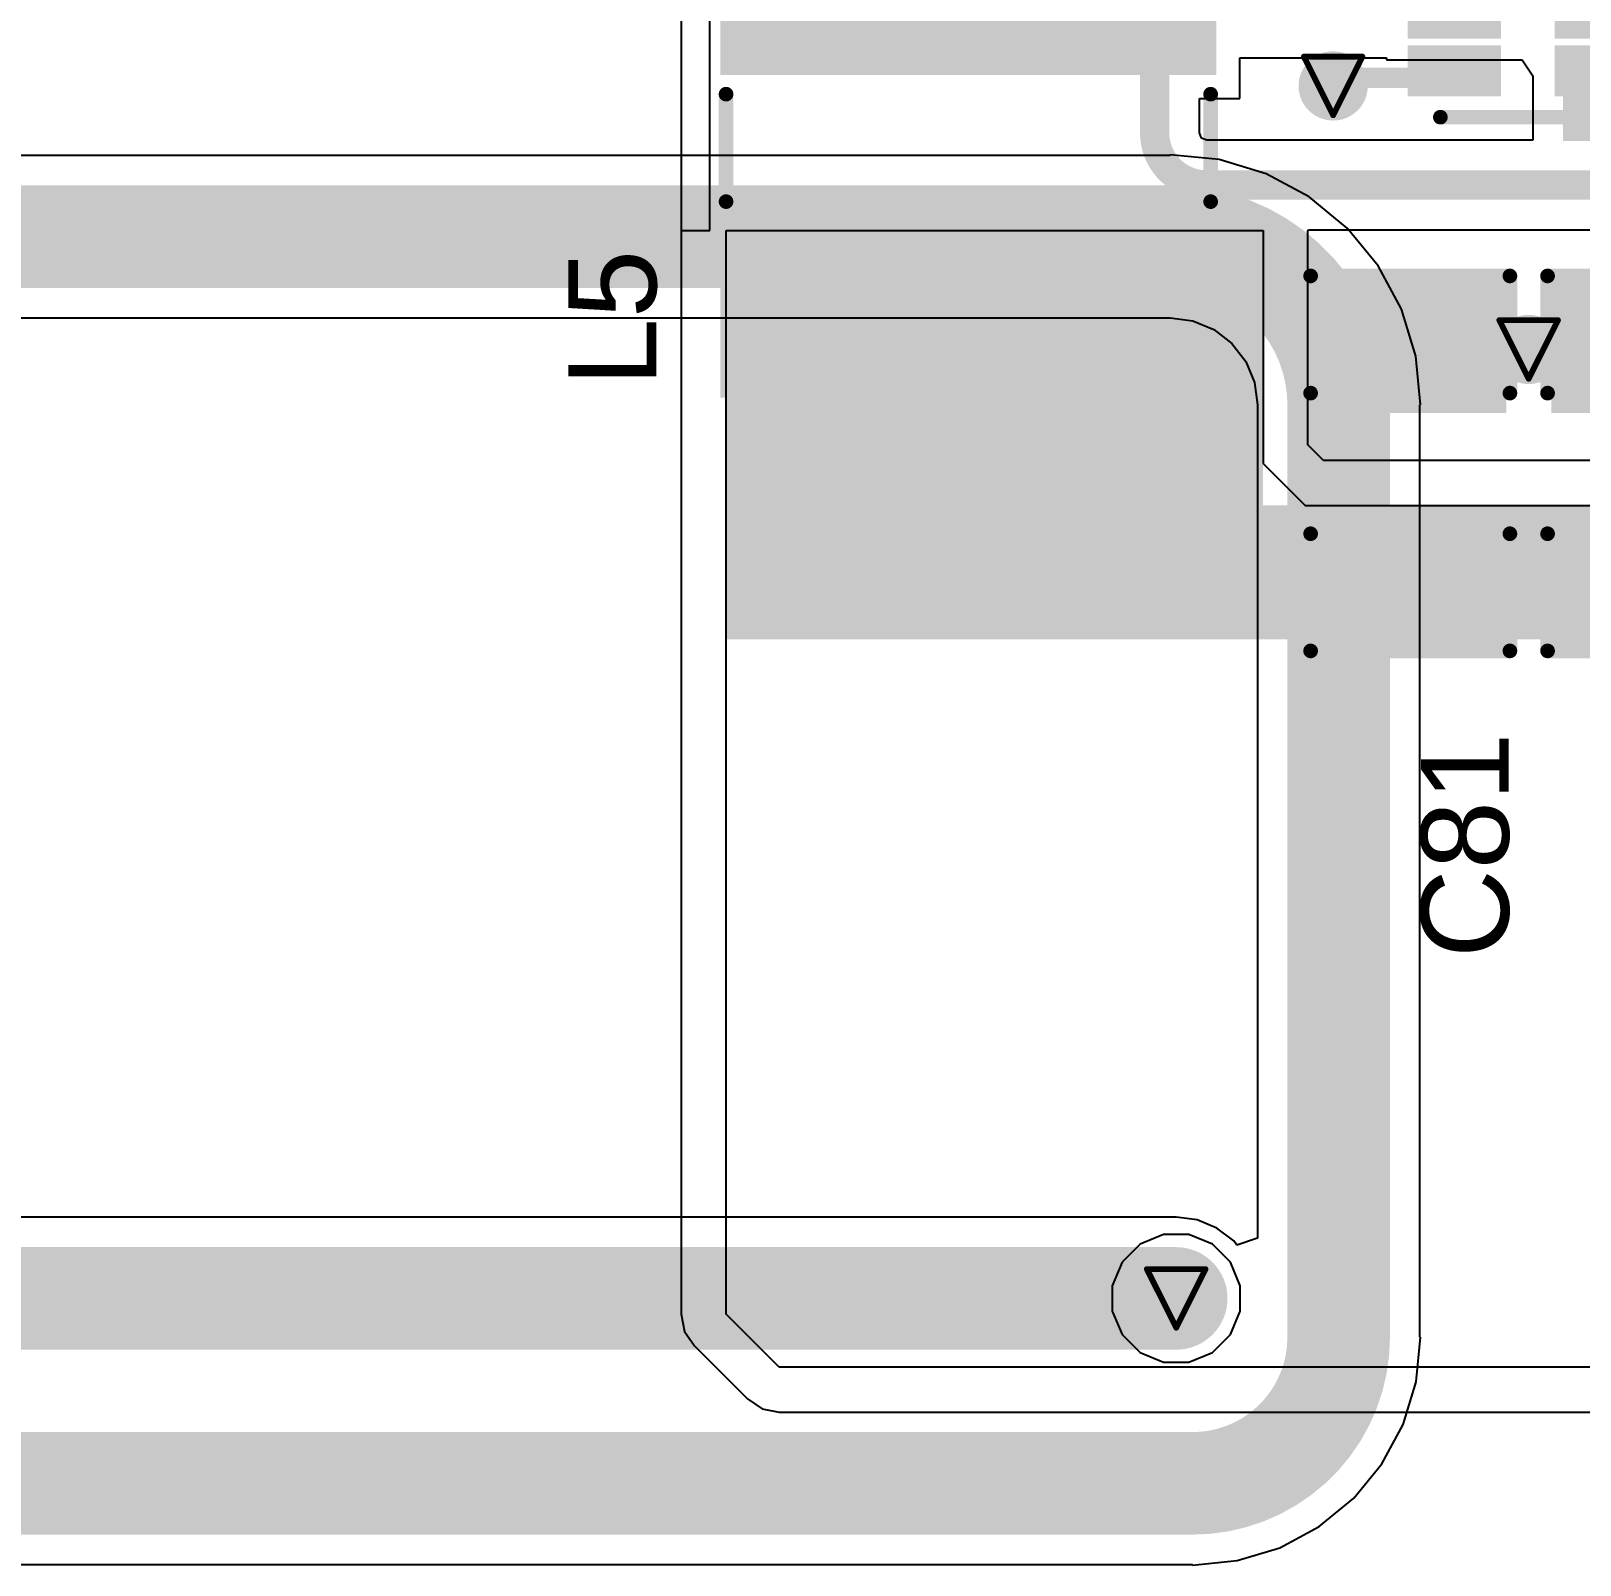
# Model space of a CAD drawing. Header units: inches. Extents: x 0 to 12.2, y 0 to 7.
# Drawn here: x 1.798 to 2.327, y 3.777 to 4.301 of the extents above; entities that cross this region are included whole.
import ezdxf

# ---------------------------------------------------------------- set-up
doc = ezdxf.new("R2010")
doc.units = ezdxf.units.IN
doc.header["$MEASUREMENT"] = 0
for name, color, linetype in [('Bottom Layer', 5, 'Continuous'), ('Drill Drawing', 1, 'Continuous'), ('Layer 1', 16, 'Continuous'), ('Layer 2', 76, 'Continuous'), ('Top Layer', 1, 'Continuous'), ('Top Overlay', 2, 'Continuous'), ('Top Paste', 8, 'Continuous'), ('Top Solder', 216, 'Continuous'), ('Via Holes', 16, 'Continuous')]:
    doc.layers.add(name, color=color, linetype=linetype)
doc.styles.add('Arial', font='', dxfattribs={"height": 0.2})
doc.styles.get('Arial').set_extended_font_data('Arial')

# ---------------------------------------------------------------- blocks, each defined once
blk = doc.blocks.new('SOT_563_11')
at = {"layer": 'Top Layer'}
for points in [[(-0.01193, 0.02559), (-0.01193, 0.01378), (-0.03831, 0.01378), (-0.03831, 0.02559)], [(0.03831, 0.02559), (0.03831, 0.01378), (0.01193, 0.01378), (0.01193, 0.02559)], [(-0.01193, 0.00591), (-0.01193, -0.00591), (-0.03831, -0.00591), (-0.03831, 0.00591)], [(0.03831, 0.00591), (0.03831, -0.00591), (0.01193, -0.00591), (0.01193, 0.00591)], [(-0.01193, -0.01378), (-0.01193, -0.02559), (-0.03831, -0.02559), (-0.03831, -0.01378)], [(0.03831, -0.01378), (0.03831, -0.02559), (0.01193, -0.02559), (0.01193, -0.01378)]]:
    blk.add_hatch(color=1, dxfattribs=at).paths.add_polyline_path(points)
at = {"layer": 'Top Paste'}
for points in [[(-0.01193, 0.02559), (-0.01193, 0.01378), (-0.03831, 0.01378), (-0.03831, 0.02559)], [(0.03831, 0.02559), (0.03831, 0.01378), (0.01193, 0.01378), (0.01193, 0.02559)], [(-0.01193, 0.00591), (-0.01193, -0.00591), (-0.03831, -0.00591), (-0.03831, 0.00591)], [(0.03831, 0.00591), (0.03831, -0.00591), (0.01193, -0.00591), (0.01193, 0.00591)], [(-0.01193, -0.01378), (-0.01193, -0.02559), (-0.03831, -0.02559), (-0.03831, -0.01378)], [(0.03831, -0.01378), (0.03831, -0.02559), (0.01193, -0.02559), (0.01193, -0.01378)]]:
    blk.add_hatch(color=8, dxfattribs=at).paths.add_polyline_path(points)
at = {"layer": 'Top Solder'}
for points in [[(-0.00917, 0.02835), (-0.00917, 0.01102), (-0.04106, 0.01102), (-0.04106, 0.02835)], [(0.04106, 0.02835), (0.04106, 0.01102), (0.00917, 0.01102), (0.00917, 0.02835)], [(-0.00917, 0.00866), (-0.00917, -0.00866), (-0.04106, -0.00866), (-0.04106, 0.00866)], [(0.04106, 0.00866), (0.04106, -0.00866), (0.00917, -0.00866), (0.00917, 0.00866)], [(-0.00917, -0.01102), (-0.00917, -0.02835), (-0.04106, -0.02835), (-0.04106, -0.01102)], [(0.04106, -0.01102), (0.04106, -0.02835), (0.00917, -0.02835), (0.00917, -0.01102)]]:
    blk.add_hatch(color=216, dxfattribs=at).paths.add_polyline_path(points)
at = {"layer": 'Top Overlay'}
for points in [[(-0.02987, 0.0355, 0.005, 0.005, 0), (0.02918, 0.0355, 0.005, 0.005, 0)], [(-0.04804, 0.01595, 0.00787, 0.00787, 0), (-0.04804, 0.02595, 0.00787, 0.00787, 0)], [(-0.04804, 0.02595, 0.00787, 0.00787, 0), (-0.04304, 0.02095, 0.00787, 0.00787, 0)], [(-0.04804, 0.01595, 0.00787, 0.00787, 0), (-0.04304, 0.02095, 0.00787, 0.00787, 0)], [(-0.02987, -0.0355, 0.005, 0.005, 0), (0.02918, -0.0355, 0.005, 0.005, 0)]]:
    blk.add_lwpolyline(points, format="xyseb", dxfattribs=at)
for points in [[(-0.03112, 0.0355, 0.0025, 0.0025, 1), (-0.02862, 0.0355, 0.0025, 0.0025, 1)], [(0.02793, 0.0355, 0.0025, 0.0025, 1), (0.03043, 0.0355, 0.0025, 0.0025, 1)], [(-0.05001, 0.02595, 0.00394, 0.00394, 1), (-0.04607, 0.02595, 0.00394, 0.00394, 1)], [(-0.05001, 0.02595, 0.00394, 0.00394, 1), (-0.04607, 0.02595, 0.00394, 0.00394, 1)], [(-0.04501, 0.02095, 0.00394, 0.00394, 1), (-0.04107, 0.02095, 0.00394, 0.00394, 1)], [(-0.04501, 0.02095, 0.00394, 0.00394, 1), (-0.04107, 0.02095, 0.00394, 0.00394, 1)], [(-0.05001, 0.01595, 0.00394, 0.00394, 1), (-0.04607, 0.01595, 0.00394, 0.00394, 1)], [(-0.05001, 0.01595, 0.00394, 0.00394, 1), (-0.04607, 0.01595, 0.00394, 0.00394, 1)], [(-0.03112, -0.0355, 0.0025, 0.0025, 1), (-0.02862, -0.0355, 0.0025, 0.0025, 1)], [(0.02793, -0.0355, 0.0025, 0.0025, 1), (0.03043, -0.0355, 0.0025, 0.0025, 1)]]:
    blk.add_lwpolyline(points, format="xyseb", close=True, dxfattribs=at)
blk = doc.blocks.new('SRN4018_4R7M_184')
at = {"layer": 'Top Layer'}
for points in [[(-0.082677, 0.082677), (-0.027559, 0.082677), (-0.027559, -0.082677), (-0.082677, -0.082677)], [(0.082677, -0.082677), (0.027559, -0.082677), (0.027559, 0.082677), (0.082677, 0.082677)]]:
    blk.add_hatch(color=1, dxfattribs=at).paths.add_polyline_path(points)
at = {"layer": 'Top Paste'}
for points in [[(-0.082677, 0.082677), (-0.027559, 0.082677), (-0.027559, -0.082677), (-0.082677, -0.082677)], [(0.082677, -0.082677), (0.027559, -0.082677), (0.027559, 0.082677), (0.082677, 0.082677)]]:
    blk.add_hatch(color=8, dxfattribs=at).paths.add_polyline_path(points)
at = {"layer": 'Top Solder'}
for points in [[(-0.084646, 0.084646), (-0.02559, 0.084646), (-0.02559, -0.084646), (-0.084646, -0.084646)], [(0.084646, -0.084646), (0.02559, -0.084646), (0.02559, 0.084646), (0.084646, 0.084646)]]:
    blk.add_hatch(color=216, dxfattribs=at).paths.add_polyline_path(points)
at = {"layer": 'Top Overlay'}
for points in [[(0.017677, 0.082677, 0.005, 0.005, 0), (-0.019, 0.082677, 0.005, 0.005, 0)], [(0.017677, -0.082677, 0.005, 0.005, 0), (-0.019, -0.082677, 0.005, 0.005, 0)]]:
    blk.add_lwpolyline(points, format="xyseb", dxfattribs=at)
for points in [[(-0.02025, 0.082677, 0.0025, 0.0025, 1), (-0.01775, 0.082677, 0.0025, 0.0025, 1)], [(0.016427, 0.082677, 0.0025, 0.0025, 1), (0.018927, 0.082677, 0.0025, 0.0025, 1)], [(-0.02025, -0.082677, 0.0025, 0.0025, 1), (-0.01775, -0.082677, 0.0025, 0.0025, 1)], [(0.016427, -0.082677, 0.0025, 0.0025, 1), (0.018927, -0.082677, 0.0025, 0.0025, 1)]]:
    blk.add_lwpolyline(points, format="xyseb", close=True, dxfattribs=at)
blk = doc.blocks.new('C___0805_274')
at = {"layer": 'Top Layer'}
for points in [[(-0.06, 0.03), (-0.02, 0.03), (-0.02, -0.03), (-0.06, -0.03)], [(0.02, 0.03), (0.06, 0.03), (0.06, -0.03), (0.02, -0.03)]]:
    blk.add_hatch(color=1, dxfattribs=at).paths.add_polyline_path(points)
at = {"layer": 'Top Paste'}
for points in [[(-0.06, 0.03), (-0.02, 0.03), (-0.02, -0.03), (-0.06, -0.03)], [(0.02, 0.03), (0.06, 0.03), (0.06, -0.03), (0.02, -0.03)]]:
    blk.add_hatch(color=8, dxfattribs=at).paths.add_polyline_path(points)
at = {"layer": 'Top Solder'}
for points in [[(-0.06276, 0.03276), (-0.01724, 0.03276), (-0.01724, -0.03276), (-0.06276, -0.03276)], [(0.01724, 0.03276), (0.06276, 0.03276), (0.06276, -0.03276), (0.01724, -0.03276)]]:
    blk.add_hatch(color=216, dxfattribs=at).paths.add_polyline_path(points)
at = {"layer": 'Top Overlay'}
for points in [[(-0.024, 0.034, 0.005, 0.005, 0), (-0.064, 0.034, 0.005, 0.005, 0)], [(-0.064, -0.034, 0.005, 0.005, 0), (-0.064, 0.034, 0.005, 0.005, 0)], [(0.064, 0.034, 0.005, 0.005, 0), (0.024, 0.034, 0.005, 0.005, 0)], [(0.064, -0.034, 0.005, 0.005, 0), (0.064, 0.034, 0.005, 0.005, 0)], [(-0.024, -0.034, 0.005, 0.005, 0), (-0.064, -0.034, 0.005, 0.005, 0)], [(0.064, -0.034, 0.005, 0.005, 0), (0.024, -0.034, 0.005, 0.005, 0)]]:
    blk.add_lwpolyline(points, format="xyseb", dxfattribs=at)
for points in [[(-0.06525, 0.034, 0.0025, 0.0025, 1), (-0.06275, 0.034, 0.0025, 0.0025, 1)], [(-0.06525, 0.034, 0.0025, 0.0025, 1), (-0.06275, 0.034, 0.0025, 0.0025, 1)], [(-0.02525, 0.034, 0.0025, 0.0025, 1), (-0.02275, 0.034, 0.0025, 0.0025, 1)], [(0.02275, 0.034, 0.0025, 0.0025, 1), (0.02525, 0.034, 0.0025, 0.0025, 1)], [(0.06275, 0.034, 0.0025, 0.0025, 1), (0.06525, 0.034, 0.0025, 0.0025, 1)], [(0.06275, 0.034, 0.0025, 0.0025, 1), (0.06525, 0.034, 0.0025, 0.0025, 1)], [(-0.06525, -0.034, 0.0025, 0.0025, 1), (-0.06275, -0.034, 0.0025, 0.0025, 1)], [(-0.06525, -0.034, 0.0025, 0.0025, 1), (-0.06275, -0.034, 0.0025, 0.0025, 1)], [(-0.02525, -0.034, 0.0025, 0.0025, 1), (-0.02275, -0.034, 0.0025, 0.0025, 1)], [(0.02275, -0.034, 0.0025, 0.0025, 1), (0.02525, -0.034, 0.0025, 0.0025, 1)], [(0.06275, -0.034, 0.0025, 0.0025, 1), (0.06525, -0.034, 0.0025, 0.0025, 1)], [(0.06275, -0.034, 0.0025, 0.0025, 1), (0.06525, -0.034, 0.0025, 0.0025, 1)]]:
    blk.add_lwpolyline(points, format="xyseb", close=True, dxfattribs=at)
blk = doc.blocks.new('C___0805_275')
at = {"layer": 'Top Layer'}
for points in [[(-0.06, 0.03), (-0.02, 0.03), (-0.02, -0.03), (-0.06, -0.03)], [(0.02, 0.03), (0.06, 0.03), (0.06, -0.03), (0.02, -0.03)]]:
    blk.add_hatch(color=1, dxfattribs=at).paths.add_polyline_path(points)
at = {"layer": 'Top Paste'}
for points in [[(-0.06, 0.03), (-0.02, 0.03), (-0.02, -0.03), (-0.06, -0.03)], [(0.02, 0.03), (0.06, 0.03), (0.06, -0.03), (0.02, -0.03)]]:
    blk.add_hatch(color=8, dxfattribs=at).paths.add_polyline_path(points)
at = {"layer": 'Top Solder'}
for points in [[(-0.06276, 0.03276), (-0.01724, 0.03276), (-0.01724, -0.03276), (-0.06276, -0.03276)], [(0.01724, 0.03276), (0.06276, 0.03276), (0.06276, -0.03276), (0.01724, -0.03276)]]:
    blk.add_hatch(color=216, dxfattribs=at).paths.add_polyline_path(points)
at = {"layer": 'Top Overlay'}
for points in [[(-0.024, 0.034, 0.005, 0.005, 0), (-0.064, 0.034, 0.005, 0.005, 0)], [(-0.064, -0.034, 0.005, 0.005, 0), (-0.064, 0.034, 0.005, 0.005, 0)], [(0.064, 0.034, 0.005, 0.005, 0), (0.024, 0.034, 0.005, 0.005, 0)], [(0.064, -0.034, 0.005, 0.005, 0), (0.064, 0.034, 0.005, 0.005, 0)], [(-0.024, -0.034, 0.005, 0.005, 0), (-0.064, -0.034, 0.005, 0.005, 0)], [(0.064, -0.034, 0.005, 0.005, 0), (0.024, -0.034, 0.005, 0.005, 0)]]:
    blk.add_lwpolyline(points, format="xyseb", dxfattribs=at)
for points in [[(-0.06525, 0.034, 0.0025, 0.0025, 1), (-0.06275, 0.034, 0.0025, 0.0025, 1)], [(-0.06525, 0.034, 0.0025, 0.0025, 1), (-0.06275, 0.034, 0.0025, 0.0025, 1)], [(-0.02525, 0.034, 0.0025, 0.0025, 1), (-0.02275, 0.034, 0.0025, 0.0025, 1)], [(0.02275, 0.034, 0.0025, 0.0025, 1), (0.02525, 0.034, 0.0025, 0.0025, 1)], [(0.06275, 0.034, 0.0025, 0.0025, 1), (0.06525, 0.034, 0.0025, 0.0025, 1)], [(0.06275, 0.034, 0.0025, 0.0025, 1), (0.06525, 0.034, 0.0025, 0.0025, 1)], [(-0.06525, -0.034, 0.0025, 0.0025, 1), (-0.06275, -0.034, 0.0025, 0.0025, 1)], [(-0.06525, -0.034, 0.0025, 0.0025, 1), (-0.06275, -0.034, 0.0025, 0.0025, 1)], [(-0.02525, -0.034, 0.0025, 0.0025, 1), (-0.02275, -0.034, 0.0025, 0.0025, 1)], [(0.02275, -0.034, 0.0025, 0.0025, 1), (0.02525, -0.034, 0.0025, 0.0025, 1)], [(0.06275, -0.034, 0.0025, 0.0025, 1), (0.06525, -0.034, 0.0025, 0.0025, 1)], [(0.06275, -0.034, 0.0025, 0.0025, 1), (0.06525, -0.034, 0.0025, 0.0025, 1)]]:
    blk.add_lwpolyline(points, format="xyseb", close=True, dxfattribs=at)

msp = doc.modelspace()

# ---------------------------------------------------------------- hatches: boundary and pattern name
at = {"layer": 'Bottom Layer'}
h = msp.add_hatch(color=5, dxfattribs=at)
edge = h.paths.add_edge_path()
edge.add_arc((2.24255, 4.2819), 0.01181, 0, 360)
h = msp.add_hatch(color=5, dxfattribs=at)
edge = h.paths.add_edge_path()
edge.add_arc((2.30926, 4.19195), 0.01181, 0, 360)
h = msp.add_hatch(color=5, dxfattribs=at)
edge = h.paths.add_edge_path()
edge.add_arc((2.189, 3.868), 0.01181, 0, 360)
at = {"layer": 'Layer 1'}
h = msp.add_hatch(color=16, dxfattribs=at)
edge = h.paths.add_edge_path()
edge.add_arc((2.24255, 4.2819), 0.01181, 0, 360)
h = msp.add_hatch(color=16, dxfattribs=at)
edge = h.paths.add_edge_path()
edge.add_arc((2.30926, 4.19195), 0.01181, 0, 360)
h = msp.add_hatch(color=16, dxfattribs=at)
edge = h.paths.add_edge_path()
edge.add_arc((2.189, 3.868), 0.01181, 0, 360)
at = {"layer": 'Layer 2'}
h = msp.add_hatch(color=76, dxfattribs=at)
edge = h.paths.add_edge_path()
edge.add_arc((2.24255, 4.2819), 0.01181, 0, 360)
h = msp.add_hatch(color=76, dxfattribs=at)
edge = h.paths.add_edge_path()
edge.add_arc((2.30926, 4.19195), 0.01181, 0, 360)
h = msp.add_hatch(color=76, dxfattribs=at)
edge = h.paths.add_edge_path()
edge.add_arc((2.189, 3.868), 0.01181, 0, 360)
at = {"layer": 'Top Layer'}
h = msp.add_hatch(color=1, dxfattribs=at)
edge = h.paths.add_edge_path()
edge.add_arc((2.24255, 4.2819), 0.01181, 0, 360)
for points in [[(2.32093, 4.26309), (2.43703, 4.26309), (2.43703, 4.29296), (2.32093, 4.29296)], [(2.03539, 4.09304), (2.21863, 4.09304), (2.21863, 4.23253), (2.03539, 4.23253)], [(2.03539, 4.09304), (2.49376, 4.09304), (2.49376, 4.13872), (2.03539, 4.13872)]]:
    msp.add_hatch(color=1, dxfattribs=at).paths.add_polyline_path(points)
h = msp.add_hatch(color=1, dxfattribs=at)
edge = h.paths.add_edge_path()
edge.add_arc((2.30926, 4.19195), 0.01181, 0, 360)
h = msp.add_hatch(color=1, dxfattribs=at)
edge = h.paths.add_edge_path()
edge.add_arc((2.189, 3.868), 0.01181, 0, 360)
at = {"layer": 'Via Holes'}
h = msp.add_hatch(color=7, dxfattribs=at)
edge = h.paths.add_edge_path()
edge.add_arc((2.24255, 4.2819), 0.00591, 0, 360)
h = msp.add_hatch(color=7, dxfattribs=at)
edge = h.paths.add_edge_path()
edge.add_arc((2.30926, 4.19195), 0.00591, 0, 360)
h = msp.add_hatch(color=7, dxfattribs=at)
edge = h.paths.add_edge_path()
edge.add_arc((2.189, 3.868), 0.00591, 0, 360)

# ---------------------------------------------------------------- linework, layer by layer
at = {"layer": 'Bottom Layer'}
for p, q in [((2.18698, 4.25821), (1.42335, 4.25821)), ((2.20363, 4.25674), (2.18698, 4.25838)), ((2.18698, 4.25838), (2.18698, 4.25821)), ((2.21965, 4.25189), (2.20363, 4.25674)), ((2.23441, 4.244), (2.21965, 4.25189)), ((2.24735, 4.23338), (2.23441, 4.244)), ((2.25796, 4.22044), (2.24735, 4.23338)), ((2.26585, 4.20568), (2.25796, 4.22044)), ((1.42335, 4.20274), (2.18698, 4.20274)), ((2.18698, 4.20274), (2.18698, 4.20273)), ((2.18698, 4.20273), (2.19467, 4.20171)), ((2.27071, 4.18966), (2.26585, 4.20568)), ((2.19467, 4.20171), (2.20184, 4.19875)), ((2.20184, 4.19875), (2.20799, 4.19402)), ((2.20799, 4.19402), (2.21271, 4.18787)), ((2.21271, 4.18787), (2.21568, 4.1807)), ((2.27235, 4.17301), (2.27071, 4.18966)), ((2.21568, 4.1807), (2.2167, 4.17301)), ((2.2167, 4.17301), (2.2167, 4.17301)), ((2.2167, 4.17301), (2.2167, 3.88857)), ((2.27218, 3.85473), (2.27218, 4.17301)), ((2.27218, 4.17301), (2.27235, 4.17301)), ((2.189, 3.89574), (1.57854, 3.89574)), ((2.19618, 3.89479), (2.189, 3.89574)), ((2.20287, 3.89202), (2.19618, 3.89479)), ((2.20861, 3.88761), (2.20287, 3.89202)), ((2.2097, 3.88619), (2.20861, 3.88761)), ((2.2167, 3.88857), (2.2097, 3.88619)), ((2.27082, 3.83956), (2.27232, 3.85473)), ((2.27232, 3.85473), (2.27218, 3.85473)), ((2.2664, 3.82498), (2.27082, 3.83956)), ((2.25921, 3.81154), (2.2664, 3.82498)), ((2.24955, 3.79976), (2.25921, 3.81154)), ((2.23777, 3.79009), (2.24955, 3.79976)), ((2.22433, 3.7829), (2.23777, 3.79009)), ((2.20974, 3.77848), (2.22433, 3.7829)), ((1.78582, 3.77712), (2.19458, 3.77712)), ((2.19458, 3.77699), (2.20974, 3.77848)), ((2.19458, 3.77712), (2.19458, 3.77699))]:
    msp.add_line(p, q, dxfattribs=at)
for points in [[(1.42335, 4.23047, 0.035, 0.035, 0), (2.18698, 4.23047, 0.035, 0.035, 0)], [(2.18698, 4.23047, 0.035, 0.035, -0.414214), (2.24444, 4.17301, 0.035, 0.035, 0)], [(2.24444, 3.85473, 0.035, 0.035, 0), (2.24444, 4.17301, 0.035, 0.035, 0)], [(1.57854, 3.868, 0.035, 0.035, 0), (2.189, 3.868, 0.035, 0.035, 0)], [(2.24444, 3.85473, 0.035, 0.035, -0.414214), (2.19458, 3.80486, 0.035, 0.035, 0)], [(1.5999, 3.80486, 0.035, 0.035, 0), (2.19458, 3.80486, 0.035, 0.035, 0)]]:
    msp.add_lwpolyline(points, format="xyseb", dxfattribs=at)
for points in [[(2.17823, 4.23047, 0.0175, 0.0175, 1), (2.19573, 4.23047, 0.0175, 0.0175, 1)], [(2.17823, 4.23047, 0.0175, 0.0175, 1), (2.19573, 4.23047, 0.0175, 0.0175, 1)], [(2.23569, 4.17301, 0.0175, 0.0175, 1), (2.25319, 4.17301, 0.0175, 0.0175, 1)], [(2.23569, 4.17301, 0.0175, 0.0175, 1), (2.25319, 4.17301, 0.0175, 0.0175, 1)], [(2.18025, 3.868, 0.0175, 0.0175, 1), (2.19775, 3.868, 0.0175, 0.0175, 1)], [(2.23569, 3.85473, 0.0175, 0.0175, 1), (2.25319, 3.85473, 0.0175, 0.0175, 1)], [(2.23569, 3.85473, 0.0175, 0.0175, 1), (2.25319, 3.85473, 0.0175, 0.0175, 1)], [(2.18583, 3.80486, 0.0175, 0.0175, 1), (2.20333, 3.80486, 0.0175, 0.0175, 1)], [(2.18583, 3.80486, 0.0175, 0.0175, 1), (2.20333, 3.80486, 0.0175, 0.0175, 1)]]:
    msp.add_lwpolyline(points, format="xyseb", close=True, dxfattribs=at)
at = {"layer": 'Drill Drawing'}
for points in [[(2.23255, 4.2919, 0.002, 0.002, 0), (2.25255, 4.2919, 0.002, 0.002, 0)], [(2.23255, 4.2919, 0.002, 0.002, 0), (2.24255, 4.2719, 0.002, 0.002, 0)], [(2.24255, 4.2719, 0.002, 0.002, 0), (2.25255, 4.2919, 0.002, 0.002, 0)], [(2.29926, 4.20195, 0.002, 0.002, 0), (2.31926, 4.20195, 0.002, 0.002, 0)], [(2.29926, 4.20195, 0.002, 0.002, 0), (2.30926, 4.18195, 0.002, 0.002, 0)], [(2.30926, 4.18195, 0.002, 0.002, 0), (2.31926, 4.20195, 0.002, 0.002, 0)], [(2.179, 3.878, 0.002, 0.002, 0), (2.199, 3.878, 0.002, 0.002, 0)], [(2.179, 3.878, 0.002, 0.002, 0), (2.189, 3.858, 0.002, 0.002, 0)], [(2.189, 3.858, 0.002, 0.002, 0), (2.199, 3.878, 0.002, 0.002, 0)]]:
    msp.add_lwpolyline(points, format="xyseb", dxfattribs=at)
for points in [[(2.23205, 4.2919, 0.001, 0.001, 1), (2.23305, 4.2919, 0.001, 0.001, 1)], [(2.23205, 4.2919, 0.001, 0.001, 1), (2.23305, 4.2919, 0.001, 0.001, 1)], [(2.25205, 4.2919, 0.001, 0.001, 1), (2.25305, 4.2919, 0.001, 0.001, 1)], [(2.25205, 4.2919, 0.001, 0.001, 1), (2.25305, 4.2919, 0.001, 0.001, 1)], [(2.24205, 4.2719, 0.001, 0.001, 1), (2.24305, 4.2719, 0.001, 0.001, 1)], [(2.24205, 4.2719, 0.001, 0.001, 1), (2.24305, 4.2719, 0.001, 0.001, 1)], [(2.29876, 4.20195, 0.001, 0.001, 1), (2.29976, 4.20195, 0.001, 0.001, 1)], [(2.29876, 4.20195, 0.001, 0.001, 1), (2.29976, 4.20195, 0.001, 0.001, 1)], [(2.31876, 4.20195, 0.001, 0.001, 1), (2.31976, 4.20195, 0.001, 0.001, 1)], [(2.31876, 4.20195, 0.001, 0.001, 1), (2.31976, 4.20195, 0.001, 0.001, 1)], [(2.30876, 4.18195, 0.001, 0.001, 1), (2.30976, 4.18195, 0.001, 0.001, 1)], [(2.30876, 4.18195, 0.001, 0.001, 1), (2.30976, 4.18195, 0.001, 0.001, 1)], [(2.1785, 3.878, 0.001, 0.001, 1), (2.1795, 3.878, 0.001, 0.001, 1)], [(2.1785, 3.878, 0.001, 0.001, 1), (2.1795, 3.878, 0.001, 0.001, 1)], [(2.1985, 3.878, 0.001, 0.001, 1), (2.1995, 3.878, 0.001, 0.001, 1)], [(2.1985, 3.878, 0.001, 0.001, 1), (2.1995, 3.878, 0.001, 0.001, 1)], [(2.1885, 3.858, 0.001, 0.001, 1), (2.1895, 3.858, 0.001, 0.001, 1)], [(2.1885, 3.858, 0.001, 0.001, 1), (2.1895, 3.858, 0.001, 0.001, 1)]]:
    msp.add_lwpolyline(points, format="xyseb", close=True, dxfattribs=at)
at = {"layer": 'Layer 1'}
for p, q in [((2.17665, 3.88649), (2.17051, 3.88035)), ((2.18466, 3.88981), (2.17665, 3.88649)), ((2.19334, 3.88981), (2.18466, 3.88981)), ((2.20135, 3.88649), (2.19334, 3.88981)), ((2.20749, 3.88035), (2.20135, 3.88649)), ((2.17051, 3.88035), (2.16719, 3.87234)), ((2.21081, 3.87234), (2.20749, 3.88035)), ((2.16719, 3.87234), (2.16719, 3.86366)), ((2.21081, 3.86366), (2.21081, 3.87234)), ((2.16719, 3.86366), (2.17051, 3.85565)), ((2.20749, 3.85565), (2.21081, 3.86366)), ((2.17051, 3.85565), (2.17665, 3.84951)), ((2.20135, 3.84951), (2.20749, 3.85565)), ((2.17665, 3.84951), (2.18466, 3.84619)), ((2.19334, 3.84619), (2.20135, 3.84951)), ((2.18466, 3.84619), (2.19334, 3.84619))]:
    msp.add_line(p, q, dxfattribs=at)
at = {"layer": 'Layer 2'}
for p, q in [((2.17665, 3.88649), (2.17051, 3.88035)), ((2.18466, 3.88981), (2.17665, 3.88649)), ((2.19334, 3.88981), (2.18466, 3.88981)), ((2.20135, 3.88649), (2.19334, 3.88981)), ((2.20749, 3.88035), (2.20135, 3.88649)), ((2.17051, 3.88035), (2.16719, 3.87234)), ((2.21081, 3.87234), (2.20749, 3.88035)), ((2.16719, 3.87234), (2.16719, 3.86366)), ((2.21081, 3.86366), (2.21081, 3.87234)), ((2.16719, 3.86366), (2.17051, 3.85565)), ((2.20749, 3.85565), (2.21081, 3.86366)), ((2.17051, 3.85565), (2.17665, 3.84951)), ((2.20135, 3.84951), (2.20749, 3.85565)), ((2.17665, 3.84951), (2.18466, 3.84619)), ((2.19334, 3.84619), (2.20135, 3.84951)), ((2.18466, 3.84619), (2.19334, 3.84619))]:
    msp.add_line(p, q, dxfattribs=at)
at = {"layer": 'Top Layer'}
for p, q in [((2.0201, 4.37165), (2.0201, 4.23253)), ((2.0201, 4.37165), (2.0201, 4.23253)), ((2.02989, 4.23253), (2.02989, 4.37165)), ((2.21075, 4.27765), (2.21075, 4.29145)), ((2.21075, 4.29145), (2.2607, 4.29145)), ((2.2607, 4.29145), (2.2607, 4.29083)), ((2.2607, 4.29083), (2.30457, 4.29083)), ((2.30457, 4.29083), (2.30707, 4.29083)), ((2.30707, 4.29083), (2.31074, 4.28535)), ((2.31074, 4.28535), (2.31074, 4.26338)), ((2.19694, 4.26586), (2.19694, 4.27765)), ((2.19694, 4.27765), (2.21075, 4.27765)), ((2.19695, 4.26586), (2.19694, 4.26586)), ((2.19768, 4.26412), (2.19695, 4.26586)), ((2.19942, 4.2634), (2.19768, 4.26412)), ((2.19942, 4.26338), (2.19942, 4.2634)), ((2.31074, 4.26338), (2.19942, 4.26338)), ((2.0201, 4.23253), (2.02989, 4.23253)), ((2.0201, 4.23253), (2.0201, 3.86261)), ((2.03539, 3.86261), (2.03539, 4.23253)), ((2.03539, 4.23253), (2.21863, 4.23253)), ((2.21863, 4.23253), (2.21863, 4.15304)), ((2.23392, 4.23253), (2.23414, 4.23279)), ((2.23392, 4.15938), (2.23392, 4.23253)), ((2.23414, 4.23279), (2.39203, 4.23279)), ((2.23928, 4.15401), (2.23392, 4.15938)), ((2.21863, 4.15304), (2.23295, 4.13872)), ((2.44876, 4.15401), (2.23928, 4.15401)), ((2.23295, 4.13872), (2.50188, 4.13872)), ((2.0201, 3.86261), (2.02126, 3.85675)), ((2.05351, 3.84449), (2.03539, 3.86261)), ((2.02126, 3.85675), (2.02458, 3.85179)), ((2.02458, 3.85179), (2.0427, 3.83368)), ((2.78316, 3.84449), (2.05351, 3.84449)), ((2.0427, 3.83368), (2.04766, 3.83036)), ((2.04766, 3.83036), (2.05351, 3.8292)), ((2.05351, 3.8292), (2.66716, 3.8292))]:
    msp.add_line(p, q, dxfattribs=at)
for points in [[(2.18164, 4.26586, 0.01, 0.01, 0), (2.18164, 4.30674, 0.01, 0.01, 0)], [(2.24255, 4.2819, 0.007, 0.007, 0), (2.2453, 4.28465, 0.007, 0.007, 0)], [(2.2453, 4.28465, 0.007, 0.007, 0), (2.28148, 4.28465, 0.007, 0.007, 0)], [(2.28148, 4.28465, 0.007, 0.007, 0), (2.28388, 4.28705, 0.007, 0.007, 0)], [(2.19942, 4.24809, 0.01, 0.01, -0.414214), (2.18164, 4.26586, 0.01, 0.01, 0)], [(2.19942, 4.24809, 0.01, 0.01, 0), (2.46701, 4.24809, 0.01, 0.01, 0)]]:
    msp.add_lwpolyline(points, format="xyseb", dxfattribs=at)
for points in [[(2.24355, 4.28465, 0.0035, 0.0035, 1), (2.24705, 4.28465, 0.0035, 0.0035, 1)], [(2.24355, 4.28465, 0.0035, 0.0035, 1), (2.24705, 4.28465, 0.0035, 0.0035, 1)], [(2.27973, 4.28465, 0.0035, 0.0035, 1), (2.28323, 4.28465, 0.0035, 0.0035, 1)], [(2.27973, 4.28465, 0.0035, 0.0035, 1), (2.28323, 4.28465, 0.0035, 0.0035, 1)], [(2.28213, 4.28705, 0.0035, 0.0035, 1), (2.28563, 4.28705, 0.0035, 0.0035, 1)], [(2.2408, 4.2819, 0.0035, 0.0035, 1), (2.2443, 4.2819, 0.0035, 0.0035, 1)], [(2.17914, 4.26586, 0.005, 0.005, 1), (2.18414, 4.26586, 0.005, 0.005, 1)], [(2.17914, 4.26586, 0.005, 0.005, 1), (2.18414, 4.26586, 0.005, 0.005, 1)], [(2.19692, 4.24809, 0.005, 0.005, 1), (2.20192, 4.24809, 0.005, 0.005, 1)], [(2.19692, 4.24809, 0.005, 0.005, 1), (2.20192, 4.24809, 0.005, 0.005, 1)]]:
    msp.add_lwpolyline(points, format="xyseb", close=True, dxfattribs=at)

# ---------------------------------------------------------------- block references
at = {"rotation": 270}
for name, p in [('SRN4018_4R7M_184', (2.11807, 4.26009)), ('C___0805_275', (2.26886, 4.15304)), ('C___0805_274', (2.34972, 4.15304))]:
    msp.add_blockref(name, p, dxfattribs=at)
msp.add_blockref('SOT_563_11', (2.309, 4.30674))

# ---------------------------------------------------------------- texts
at = {"layer": 'Top Overlay', "style": 'Arial'}
for s, p in [('L5', (2.0116, 4.17932)), ('C81', (2.30249, 3.98421))]:
    msp.add_text(s, height=0.03, rotation=90, dxfattribs=at).set_placement(p)

doc.saveas('drawing.dxf')
